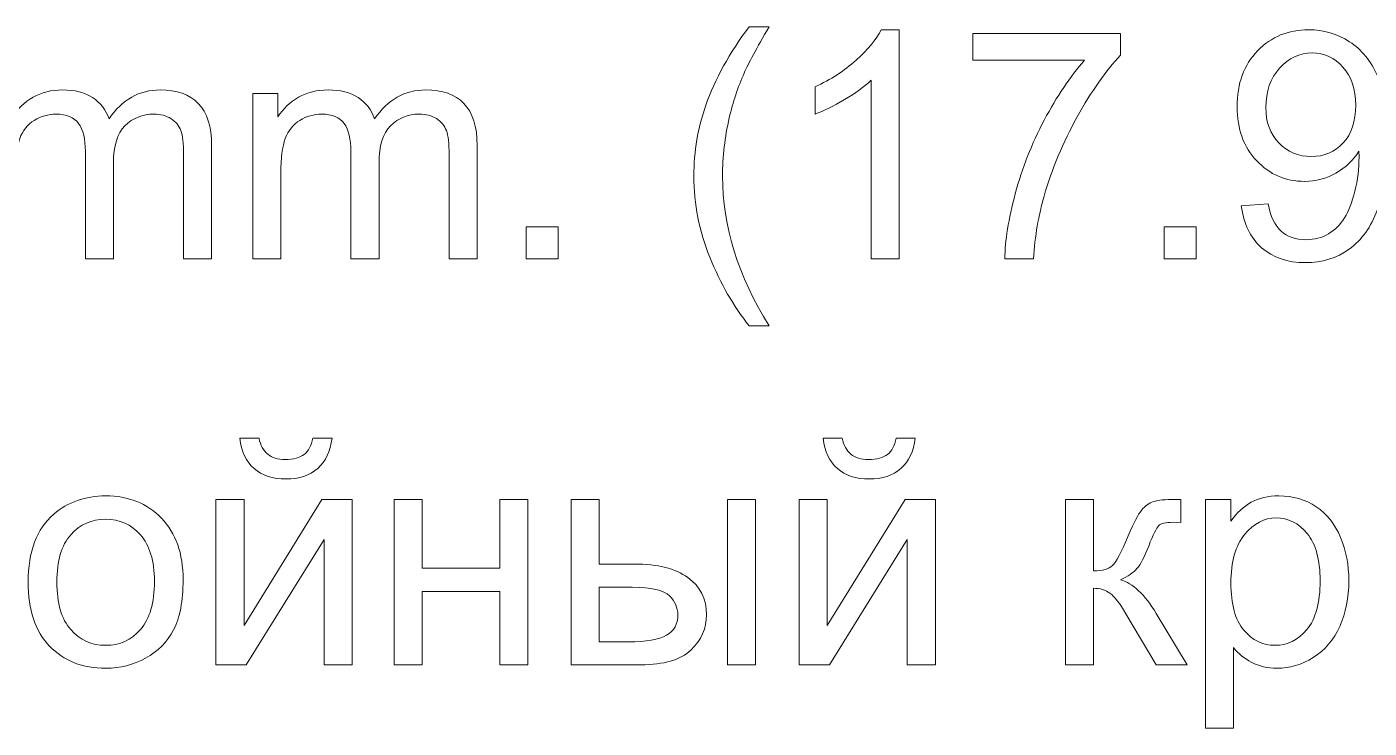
# Model space of a CAD drawing. Header units: millimetres. Extents: x -712 to 738, y -887 to 928.
# Drawn here: x -67.7 to 92.7, y 687.8 to 771.7 of the extents above; entities that cross this region are included whole.
import ezdxf

# ---------------------------------------------------------------- set-up
doc = ezdxf.new("R2010")
doc.units = ezdxf.units.MM
doc.header["$MEASUREMENT"] = 0
doc.layers.add('layer 1', color=7, linetype='Continuous')

msp = doc.modelspace()

# ---------------------------------------------------------------- linework, layer by layer
at = {"layer": 'layer 1', "color": 250, "lineweight": 9}
for points, knots in [([(18.5912, 735.9359), (16.7497, 738.2665), (15.1875, 740.9908), (13.9111, 744.1151), (13.9111, 744.1151), (12.6346, 747.2395), (11.9996, 750.4781), (11.9996, 753.8247), (11.9996, 753.8247), (11.9996, 756.7776), (12.4759, 759.6035), (13.4284, 762.3024), (13.4284, 762.3024), (14.5461, 765.4395), (16.267, 768.5638), (18.5912, 771.6755), (18.5912, 771.6755), (18.5912, 771.6755), (20.9917, 771.6755), (20.9917, 771.6755), (20.9917, 771.6755), (19.493, 769.0973), (18.496, 767.2557), (18.0134, 766.1507), (18.0134, 766.1507), (17.2577, 764.4425), (16.6607, 762.658), (16.2289, 760.7974), (16.2289, 760.7974), (15.6955, 758.4795), (15.4288, 756.149), (15.4288, 753.8057), (15.4288, 753.8057), (15.4288, 747.8427), (17.2831, 741.8861), (20.9917, 735.9359), (20.9917, 735.9359), (20.9917, 735.9359), (18.5912, 735.9359), (18.5912, 735.9359)], [0, 0, 0, 0, 0.09090909, 0.09090909, 0.09090909, 0.09090909, 0.18181818, 0.18181818, 0.18181818, 0.18181818, 0.27272727, 0.27272727, 0.27272727, 0.27272727, 0.36363636, 0.36363636, 0.36363636, 0.36363636, 0.45454545, 0.45454545, 0.45454545, 0.45454545, 0.54545455, 0.54545455, 0.54545455, 0.54545455, 0.63636364, 0.63636364, 0.63636364, 0.63636364, 0.72727273, 0.72727273, 0.72727273, 0.72727273, 0.81818182, 0.81818182, 0.81818182, 0.81818182, 1, 1, 1, 1]), ([(36.5372, 743.9373), (36.5372, 743.9373), (33.1842, 743.9373), (33.1842, 743.9373), (33.1842, 743.9373), (33.1842, 743.9373), (33.1842, 765.2871), (33.1842, 765.2871), (33.1842, 765.2871), (32.3777, 764.5123), (31.3172, 763.7439), (30.0091, 762.9756), (30.0091, 762.9756), (28.7009, 762.2072), (27.5198, 761.6293), (26.4783, 761.2483), (26.4783, 761.2483), (26.4783, 761.2483), (26.4783, 764.4869), (26.4783, 764.4869), (26.4783, 764.4869), (28.3516, 765.3633), (29.99, 766.4301), (31.3935, 767.6875), (31.3935, 767.6875), (32.7969, 768.9385), (33.7939, 770.1514), (34.3781, 771.3326), (34.3781, 771.3326), (34.3781, 771.3326), (36.5372, 771.3326), (36.5372, 771.3326), (36.5372, 771.3326), (36.5372, 771.3326), (36.5372, 743.9373), (36.5372, 743.9373)], [0, 0, 0, 0, 0.1, 0.1, 0.1, 0.1, 0.2, 0.2, 0.2, 0.2, 0.3, 0.3, 0.3, 0.3, 0.4, 0.4, 0.4, 0.4, 0.5, 0.5, 0.5, 0.5, 0.6, 0.6, 0.6, 0.6, 0.7, 0.7, 0.7, 0.7, 0.8, 0.8, 0.8, 0.8, 1, 1, 1, 1]), ([(45.3451, 767.6748), (45.3451, 767.6748), (45.3451, 770.8753), (45.3451, 770.8753), (45.3451, 770.8753), (45.3451, 770.8753), (62.9863, 770.8753), (62.9863, 770.8753), (62.9863, 770.8753), (62.9863, 770.8753), (62.9863, 768.2844), (62.9863, 768.2844), (62.9863, 768.2844), (61.2526, 766.4365), (59.5253, 763.9789), (57.8235, 760.9117), (57.8235, 760.9117), (56.1152, 757.8445), (54.8007, 754.6884), (53.8672, 751.4434), (53.8672, 751.4434), (53.2004, 749.1636), (52.7686, 746.6552), (52.5845, 743.9373), (52.5845, 743.9373), (52.5845, 743.9373), (49.1553, 743.9373), (49.1553, 743.9373), (49.1553, 743.9373), (49.1934, 746.0837), (49.6125, 748.681), (50.419, 751.7228), (50.419, 751.7228), (51.2255, 754.7709), (52.3749, 757.7048), (53.8799, 760.5307), (53.8799, 760.5307), (55.3849, 763.3566), (56.9852, 765.7379), (58.6808, 767.6748), (58.6808, 767.6748), (58.6808, 767.6748), (45.3451, 767.6748), (45.3451, 767.6748)], [0, 0, 0, 0, 0.08333333, 0.08333333, 0.08333333, 0.08333333, 0.16666667, 0.16666667, 0.16666667, 0.16666667, 0.25, 0.25, 0.25, 0.25, 0.33333333, 0.33333333, 0.33333333, 0.33333333, 0.41666667, 0.41666667, 0.41666667, 0.41666667, 0.5, 0.5, 0.5, 0.5, 0.58333333, 0.58333333, 0.58333333, 0.58333333, 0.66666667, 0.66666667, 0.66666667, 0.66666667, 0.75, 0.75, 0.75, 0.75, 0.83333333, 0.83333333, 0.83333333, 0.83333333, 1, 1, 1, 1]), ([(77.4269, 750.2622), (77.4269, 750.2622), (80.6275, 750.5289), (80.6275, 750.5289), (80.6275, 750.5289), (80.9005, 749.0176), (81.4213, 747.9253), (82.1896, 747.2458), (82.1896, 747.2458), (82.958, 746.5663), (83.9423, 746.2234), (85.1489, 746.2234), (85.1489, 746.2234), (86.1776, 746.2234), (87.0794, 746.4584), (87.8605, 746.9346), (87.8605, 746.9346), (88.6416, 747.4046), (89.2766, 748.0333), (89.7656, 748.827), (89.7656, 748.827), (90.2545, 749.6145), (90.6673, 750.6813), (91.0039, 752.0213), (91.0039, 752.0213), (91.3404, 753.3612), (91.5056, 754.7265), (91.5056, 756.1172), (91.5056, 756.1172), (91.5056, 756.2633), (91.4992, 756.4919), (91.4865, 756.7903), (91.4865, 756.7903), (90.8197, 755.7235), (89.9053, 754.8535), (88.7495, 754.1931), (88.7495, 754.1931), (87.5938, 753.5263), (86.3364, 753.1961), (84.9901, 753.1961), (84.9901, 753.1961), (82.7358, 753.1961), (80.8307, 754.0153), (79.2685, 755.6536), (79.2685, 755.6536), (77.7127, 757.2857), (76.9316, 759.4448), (76.9316, 762.1246), (76.9316, 762.1246), (76.9316, 764.8933), (77.7444, 767.116), (79.3765, 768.8051), (79.3765, 768.8051), (81.0021, 770.488), (83.0406, 771.3326), (85.4982, 771.3326), (85.4982, 771.3326), (87.2635, 771.3326), (88.8829, 770.8563), (90.3561, 769.8974), (90.3561, 769.8974), (91.8231, 768.9448), (92.9344, 767.5859), (93.6964, 765.8141), (93.6964, 765.8141), (94.4585, 764.0488), (94.8395, 761.4896), (94.8395, 758.143), (94.8395, 758.143), (94.8395, 754.6566), (94.4648, 751.8815), (93.7091, 749.8177), (93.7091, 749.8177), (92.9534, 747.7475), (91.8231, 746.179), (90.3307, 745.0994), (90.3307, 745.0994), (88.8384, 744.0199), (87.0921, 743.4801), (85.0854, 743.4801), (85.0854, 743.4801), (82.9517, 743.4801), (81.2117, 744.0707), (79.8591, 745.2582), (79.8591, 745.2582), (78.5128, 746.4457), (77.7, 748.1158), (77.4269, 750.2622)], [0, 0, 0, 0, 0.04347826, 0.04347826, 0.04347826, 0.04347826, 0.08695652, 0.08695652, 0.08695652, 0.08695652, 0.13043478, 0.13043478, 0.13043478, 0.13043478, 0.17391304, 0.17391304, 0.17391304, 0.17391304, 0.2173913, 0.2173913, 0.2173913, 0.2173913, 0.26086957, 0.26086957, 0.26086957, 0.26086957, 0.30434783, 0.30434783, 0.30434783, 0.30434783, 0.34782609, 0.34782609, 0.34782609, 0.34782609, 0.39130435, 0.39130435, 0.39130435, 0.39130435, 0.43478261, 0.43478261, 0.43478261, 0.43478261, 0.47826087, 0.47826087, 0.47826087, 0.47826087, 0.52173913, 0.52173913, 0.52173913, 0.52173913, 0.56521739, 0.56521739, 0.56521739, 0.56521739, 0.60869565, 0.60869565, 0.60869565, 0.60869565, 0.65217391, 0.65217391, 0.65217391, 0.65217391, 0.69565217, 0.69565217, 0.69565217, 0.69565217, 0.73913043, 0.73913043, 0.73913043, 0.73913043, 0.7826087, 0.7826087, 0.7826087, 0.7826087, 0.82608696, 0.82608696, 0.82608696, 0.82608696, 0.86956522, 0.86956522, 0.86956522, 0.86956522, 0.91304348, 0.91304348, 0.91304348, 0.91304348, 1, 1, 1, 1]), ([(91.1055, 762.2961), (91.1055, 764.2139), (90.5975, 765.7379), (89.5814, 766.8619), (89.5814, 766.8619), (88.5717, 767.986), (87.3397, 768.5511), (85.8919, 768.5511), (85.8919, 768.5511), (84.3932, 768.5511), (83.0977, 767.9478), (82.0055, 766.7349), (82.0055, 766.7349), (80.9069, 765.522), (80.3608, 763.9471), (80.3608, 762.0167), (80.3608, 762.0167), (80.3608, 760.283), (80.8815, 758.8732), (81.9166, 757.7937), (81.9166, 757.7937), (82.958, 756.7078), (84.2535, 756.168), (85.7966, 756.168), (85.7966, 756.168), (87.3461, 756.168), (88.6162, 756.7078), (89.6132, 757.7937), (89.6132, 757.7937), (90.6102, 758.8732), (91.1055, 760.3783), (91.1055, 762.2961)], [0, 0, 0, 0, 0.11111111, 0.11111111, 0.11111111, 0.11111111, 0.22222222, 0.22222222, 0.22222222, 0.22222222, 0.33333333, 0.33333333, 0.33333333, 0.33333333, 0.44444444, 0.44444444, 0.44444444, 0.44444444, 0.55555556, 0.55555556, 0.55555556, 0.55555556, 0.66666667, 0.66666667, 0.66666667, 0.66666667, 0.77777778, 0.77777778, 0.77777778, 0.77777778, 1, 1, 1, 1]), ([(-72.4597, 743.9373), (-72.4597, 743.9373), (-72.4597, 763.7122), (-72.4597, 763.7122), (-72.4597, 763.7122), (-72.4597, 763.7122), (-69.4496, 763.7122), (-69.4496, 763.7122), (-69.4496, 763.7122), (-69.4496, 763.7122), (-69.4496, 760.918), (-69.4496, 760.918), (-69.4496, 760.918), (-68.8336, 761.8833), (-68.0081, 762.6644), (-66.9794, 763.2486), (-66.9794, 763.2486), (-65.9506, 763.8392), (-64.7821, 764.1313), (-63.4676, 764.1313), (-63.4676, 764.1313), (-62.0071, 764.1313), (-60.8068, 763.8265), (-59.8733, 763.2232), (-59.8733, 763.2232), (-58.9398, 762.6136), (-58.2794, 761.769), (-57.8984, 760.6767), (-57.8984, 760.6767), (-56.3235, 762.9819), (-54.2851, 764.1313), (-51.7703, 764.1313), (-51.7703, 764.1313), (-49.8017, 764.1313), (-48.284, 763.5915), (-47.2299, 762.5056), (-47.2299, 762.5056), (-46.1694, 761.4197), (-45.6359, 759.7496), (-45.6359, 757.4952), (-45.6359, 757.4952), (-45.6359, 757.4952), (-45.6359, 743.9373), (-45.6359, 743.9373), (-45.6359, 743.9373), (-45.6359, 743.9373), (-48.9889, 743.9373), (-48.9889, 743.9373), (-48.9889, 743.9373), (-48.9889, 743.9373), (-48.9889, 756.3839), (-48.9889, 756.3839), (-48.9889, 756.3839), (-48.9889, 757.7175), (-49.1032, 758.6827), (-49.3191, 759.2733), (-49.3191, 759.2733), (-49.535, 759.8639), (-49.9287, 760.3338), (-50.5066, 760.6958), (-50.5066, 760.6958), (-51.0782, 761.0578), (-51.7513, 761.2356), (-52.5197, 761.2356), (-52.5197, 761.2356), (-53.9167, 761.2356), (-55.0725, 760.772), (-55.9933, 759.8512), (-55.9933, 759.8512), (-56.9141, 758.924), (-57.3713, 757.4444), (-57.3713, 755.4123), (-57.3713, 755.4123), (-57.3713, 755.4123), (-57.3713, 743.9373), (-57.3713, 743.9373), (-57.3713, 743.9373), (-57.3713, 743.9373), (-60.7243, 743.9373), (-60.7243, 743.9373), (-60.7243, 743.9373), (-60.7243, 743.9373), (-60.7243, 756.7713), (-60.7243, 756.7713), (-60.7243, 756.7713), (-60.7243, 758.2573), (-60.9974, 759.3749), (-61.5435, 760.1179), (-61.5435, 760.1179), (-62.0896, 760.8609), (-62.985, 761.2356), (-64.2233, 761.2356), (-64.2233, 761.2356), (-65.1632, 761.2356), (-66.0332, 760.9879), (-66.8333, 760.4926), (-66.8333, 760.4926), (-67.6334, 759.9973), (-68.2113, 759.2733), (-68.5733, 758.3144), (-68.5733, 758.3144), (-68.9289, 757.3619), (-69.1067, 755.9839), (-69.1067, 754.1867), (-69.1067, 754.1867), (-69.1067, 754.1867), (-69.1067, 743.9373), (-69.1067, 743.9373), (-69.1067, 743.9373), (-69.1067, 743.9373), (-72.4597, 743.9373), (-72.4597, 743.9373)], [0, 0, 0, 0, 0.03448276, 0.03448276, 0.03448276, 0.03448276, 0.06896552, 0.06896552, 0.06896552, 0.06896552, 0.10344828, 0.10344828, 0.10344828, 0.10344828, 0.13793103, 0.13793103, 0.13793103, 0.13793103, 0.17241379, 0.17241379, 0.17241379, 0.17241379, 0.20689655, 0.20689655, 0.20689655, 0.20689655, 0.24137931, 0.24137931, 0.24137931, 0.24137931, 0.27586207, 0.27586207, 0.27586207, 0.27586207, 0.31034483, 0.31034483, 0.31034483, 0.31034483, 0.34482759, 0.34482759, 0.34482759, 0.34482759, 0.37931034, 0.37931034, 0.37931034, 0.37931034, 0.4137931, 0.4137931, 0.4137931, 0.4137931, 0.44827586, 0.44827586, 0.44827586, 0.44827586, 0.48275862, 0.48275862, 0.48275862, 0.48275862, 0.51724138, 0.51724138, 0.51724138, 0.51724138, 0.55172414, 0.55172414, 0.55172414, 0.55172414, 0.5862069, 0.5862069, 0.5862069, 0.5862069, 0.62068966, 0.62068966, 0.62068966, 0.62068966, 0.65517241, 0.65517241, 0.65517241, 0.65517241, 0.68965517, 0.68965517, 0.68965517, 0.68965517, 0.72413793, 0.72413793, 0.72413793, 0.72413793, 0.75862069, 0.75862069, 0.75862069, 0.75862069, 0.79310345, 0.79310345, 0.79310345, 0.79310345, 0.82758621, 0.82758621, 0.82758621, 0.82758621, 0.86206897, 0.86206897, 0.86206897, 0.86206897, 0.89655172, 0.89655172, 0.89655172, 0.89655172, 0.93103448, 0.93103448, 0.93103448, 0.93103448, 1, 1, 1, 1]), ([(-40.7208, 743.9373), (-40.7208, 743.9373), (-40.7208, 763.7122), (-40.7208, 763.7122), (-40.7208, 763.7122), (-40.7208, 763.7122), (-37.7107, 763.7122), (-37.7107, 763.7122), (-37.7107, 763.7122), (-37.7107, 763.7122), (-37.7107, 760.918), (-37.7107, 760.918), (-37.7107, 760.918), (-37.0947, 761.8833), (-36.2692, 762.6644), (-35.2405, 763.2486), (-35.2405, 763.2486), (-34.2117, 763.8392), (-33.0432, 764.1313), (-31.7287, 764.1313), (-31.7287, 764.1313), (-30.2682, 764.1313), (-29.0679, 763.8265), (-28.1344, 763.2232), (-28.1344, 763.2232), (-27.2009, 762.6136), (-26.5405, 761.769), (-26.1595, 760.6767), (-26.1595, 760.6767), (-24.5846, 762.9819), (-22.5462, 764.1313), (-20.0314, 764.1313), (-20.0314, 764.1313), (-18.0628, 764.1313), (-16.5451, 763.5915), (-15.491, 762.5056), (-15.491, 762.5056), (-14.4305, 761.4197), (-13.897, 759.7496), (-13.897, 757.4952), (-13.897, 757.4952), (-13.897, 757.4952), (-13.897, 743.9373), (-13.897, 743.9373), (-13.897, 743.9373), (-13.897, 743.9373), (-17.25, 743.9373), (-17.25, 743.9373), (-17.25, 743.9373), (-17.25, 743.9373), (-17.25, 756.3839), (-17.25, 756.3839), (-17.25, 756.3839), (-17.25, 757.7175), (-17.3643, 758.6827), (-17.5802, 759.2733), (-17.5802, 759.2733), (-17.7961, 759.8639), (-18.1898, 760.3338), (-18.7677, 760.6958), (-18.7677, 760.6958), (-19.3393, 761.0578), (-20.0124, 761.2356), (-20.7808, 761.2356), (-20.7808, 761.2356), (-22.1778, 761.2356), (-23.3336, 760.772), (-24.2544, 759.8512), (-24.2544, 759.8512), (-25.1752, 758.924), (-25.6324, 757.4444), (-25.6324, 755.4123), (-25.6324, 755.4123), (-25.6324, 755.4123), (-25.6324, 743.9373), (-25.6324, 743.9373), (-25.6324, 743.9373), (-25.6324, 743.9373), (-28.9854, 743.9373), (-28.9854, 743.9373), (-28.9854, 743.9373), (-28.9854, 743.9373), (-28.9854, 756.7713), (-28.9854, 756.7713), (-28.9854, 756.7713), (-28.9854, 758.2573), (-29.2585, 759.3749), (-29.8046, 760.1179), (-29.8046, 760.1179), (-30.3507, 760.8609), (-31.2461, 761.2356), (-32.4844, 761.2356), (-32.4844, 761.2356), (-33.4243, 761.2356), (-34.2943, 760.9879), (-35.0944, 760.4926), (-35.0944, 760.4926), (-35.8945, 759.9973), (-36.4724, 759.2733), (-36.8344, 758.3144), (-36.8344, 758.3144), (-37.19, 757.3619), (-37.3678, 755.9839), (-37.3678, 754.1867), (-37.3678, 754.1867), (-37.3678, 754.1867), (-37.3678, 743.9373), (-37.3678, 743.9373), (-37.3678, 743.9373), (-37.3678, 743.9373), (-40.7208, 743.9373), (-40.7208, 743.9373)], [0, 0, 0, 0, 0.03448276, 0.03448276, 0.03448276, 0.03448276, 0.06896552, 0.06896552, 0.06896552, 0.06896552, 0.10344828, 0.10344828, 0.10344828, 0.10344828, 0.13793103, 0.13793103, 0.13793103, 0.13793103, 0.17241379, 0.17241379, 0.17241379, 0.17241379, 0.20689655, 0.20689655, 0.20689655, 0.20689655, 0.24137931, 0.24137931, 0.24137931, 0.24137931, 0.27586207, 0.27586207, 0.27586207, 0.27586207, 0.31034483, 0.31034483, 0.31034483, 0.31034483, 0.34482759, 0.34482759, 0.34482759, 0.34482759, 0.37931034, 0.37931034, 0.37931034, 0.37931034, 0.4137931, 0.4137931, 0.4137931, 0.4137931, 0.44827586, 0.44827586, 0.44827586, 0.44827586, 0.48275862, 0.48275862, 0.48275862, 0.48275862, 0.51724138, 0.51724138, 0.51724138, 0.51724138, 0.55172414, 0.55172414, 0.55172414, 0.55172414, 0.5862069, 0.5862069, 0.5862069, 0.5862069, 0.62068966, 0.62068966, 0.62068966, 0.62068966, 0.65517241, 0.65517241, 0.65517241, 0.65517241, 0.68965517, 0.68965517, 0.68965517, 0.68965517, 0.72413793, 0.72413793, 0.72413793, 0.72413793, 0.75862069, 0.75862069, 0.75862069, 0.75862069, 0.79310345, 0.79310345, 0.79310345, 0.79310345, 0.82758621, 0.82758621, 0.82758621, 0.82758621, 0.86206897, 0.86206897, 0.86206897, 0.86206897, 0.89655172, 0.89655172, 0.89655172, 0.89655172, 0.93103448, 0.93103448, 0.93103448, 0.93103448, 1, 1, 1, 1]), ([(-8.0293, 743.9373), (-8.0293, 743.9373), (-8.0293, 747.7475), (-8.0293, 747.7475), (-8.0293, 747.7475), (-8.0293, 747.7475), (-4.2191, 747.7475), (-4.2191, 747.7475), (-4.2191, 747.7475), (-4.2191, 747.7475), (-4.2191, 743.9373), (-4.2191, 743.9373), (-4.2191, 743.9373), (-4.2191, 743.9373), (-8.0293, 743.9373), (-8.0293, 743.9373)], [0, 0, 0, 0, 0.2, 0.2, 0.2, 0.2, 0.4, 0.4, 0.4, 0.4, 0.6, 0.6, 0.6, 0.6, 1, 1, 1, 1]), ([(68.2126, 743.9373), (68.2126, 743.9373), (68.2126, 747.7475), (68.2126, 747.7475), (68.2126, 747.7475), (68.2126, 747.7475), (72.0228, 747.7475), (72.0228, 747.7475), (72.0228, 747.7475), (72.0228, 747.7475), (72.0228, 743.9373), (72.0228, 743.9373), (72.0228, 743.9373), (72.0228, 743.9373), (68.2126, 743.9373), (68.2126, 743.9373)], [0, 0, 0, 0, 0.2, 0.2, 0.2, 0.2, 0.4, 0.4, 0.4, 0.4, 0.6, 0.6, 0.6, 0.6, 1, 1, 1, 1]), ([(-33.5354, 722.4841), (-33.5354, 722.4841), (-31.2493, 722.4841), (-31.2493, 722.4841), (-31.2493, 722.4841), (-31.4334, 720.9155), (-32.005, 719.709), (-32.9575, 718.8707), (-32.9575, 718.8707), (-33.9101, 718.0261), (-35.1738, 717.607), (-36.755, 717.607), (-36.755, 717.607), (-38.3426, 717.607), (-39.6126, 718.0261), (-40.5588, 718.858), (-40.5588, 718.858), (-41.505, 719.6963), (-42.0766, 720.9028), (-42.2607, 722.4841), (-42.2607, 722.4841), (-42.2607, 722.4841), (-39.9746, 722.4841), (-39.9746, 722.4841), (-39.9746, 722.4841), (-39.8032, 721.6268), (-39.4539, 720.9854), (-38.9395, 720.5663), (-38.9395, 720.5663), (-38.4251, 720.1408), (-37.7266, 719.9312), (-36.8566, 719.9312), (-36.8566, 719.9312), (-35.8469, 719.9312), (-35.0849, 720.1344), (-34.5705, 720.5472), (-34.5705, 720.5472), (-34.0561, 720.9536), (-33.7069, 721.6014), (-33.5354, 722.4841)], [0, 0, 0, 0, 0.09090909, 0.09090909, 0.09090909, 0.09090909, 0.18181818, 0.18181818, 0.18181818, 0.18181818, 0.27272727, 0.27272727, 0.27272727, 0.27272727, 0.36363636, 0.36363636, 0.36363636, 0.36363636, 0.45454545, 0.45454545, 0.45454545, 0.45454545, 0.54545455, 0.54545455, 0.54545455, 0.54545455, 0.63636364, 0.63636364, 0.63636364, 0.63636364, 0.72727273, 0.72727273, 0.72727273, 0.72727273, 0.81818182, 0.81818182, 0.81818182, 0.81818182, 1, 1, 1, 1]), ([(36.1784, 722.4841), (36.1784, 722.4841), (38.4645, 722.4841), (38.4645, 722.4841), (38.4645, 722.4841), (38.2804, 720.9155), (37.7088, 719.709), (36.7563, 718.8707), (36.7563, 718.8707), (35.8037, 718.0261), (34.54, 717.607), (32.9588, 717.607), (32.9588, 717.607), (31.3712, 717.607), (30.1012, 718.0261), (29.155, 718.858), (29.155, 718.858), (28.2088, 719.6963), (27.6372, 720.9028), (27.4531, 722.4841), (27.4531, 722.4841), (27.4531, 722.4841), (29.7392, 722.4841), (29.7392, 722.4841), (29.7392, 722.4841), (29.9106, 721.6268), (30.2599, 720.9854), (30.7743, 720.5663), (30.7743, 720.5663), (31.2887, 720.1408), (31.9872, 719.9312), (32.8572, 719.9312), (32.8572, 719.9312), (33.8669, 719.9312), (34.6289, 720.1344), (35.1433, 720.5472), (35.1433, 720.5472), (35.6577, 720.9536), (36.0069, 721.6014), (36.1784, 722.4841)], [0, 0, 0, 0, 0.09090909, 0.09090909, 0.09090909, 0.09090909, 0.18181818, 0.18181818, 0.18181818, 0.18181818, 0.27272727, 0.27272727, 0.27272727, 0.27272727, 0.36363636, 0.36363636, 0.36363636, 0.36363636, 0.45454545, 0.45454545, 0.45454545, 0.45454545, 0.54545455, 0.54545455, 0.54545455, 0.54545455, 0.63636364, 0.63636364, 0.63636364, 0.63636364, 0.72727273, 0.72727273, 0.72727273, 0.72727273, 0.81818182, 0.81818182, 0.81818182, 0.81818182, 1, 1, 1, 1]), ([(-67.5667, 705.281), (-67.5667, 708.9325), (-66.5507, 711.6377), (-64.5122, 713.3967), (-64.5122, 713.3967), (-62.8167, 714.8573), (-60.7401, 715.5876), (-58.2953, 715.5876), (-58.2953, 715.5876), (-55.5837, 715.5876), (-53.3611, 714.6986), (-51.6338, 712.9205), (-51.6338, 712.9205), (-49.9129, 711.1487), (-49.0492, 708.6912), (-49.0492, 705.5605), (-49.0492, 705.5605), (-49.0492, 703.0203), (-49.4302, 701.0263), (-50.1923, 699.5721), (-50.1923, 699.5721), (-50.9543, 698.1179), (-52.0656, 696.9875), (-53.5262, 696.181), (-53.5262, 696.181), (-54.9804, 695.3745), (-56.5743, 694.9745), (-58.2953, 694.9745), (-58.2953, 694.9745), (-61.064, 694.9745), (-63.2993, 695.8572), (-65.0076, 697.6289), (-65.0076, 697.6289), (-66.7158, 699.4007), (-67.5667, 701.9535), (-67.5667, 705.281)], [0, 0, 0, 0, 0.1, 0.1, 0.1, 0.1, 0.2, 0.2, 0.2, 0.2, 0.3, 0.3, 0.3, 0.3, 0.4, 0.4, 0.4, 0.4, 0.5, 0.5, 0.5, 0.5, 0.6, 0.6, 0.6, 0.6, 0.7, 0.7, 0.7, 0.7, 0.8, 0.8, 0.8, 0.8, 1, 1, 1, 1]), ([(73.1373, 687.8113), (73.1373, 687.8113), (73.1373, 715.1685), (73.1373, 715.1685), (73.1373, 715.1685), (73.1373, 715.1685), (76.1855, 715.1685), (76.1855, 715.1685), (76.1855, 715.1685), (76.1855, 715.1685), (76.1855, 712.5712), (76.1855, 712.5712), (76.1855, 712.5712), (76.9031, 713.5746), (77.7159, 714.3302), (78.624, 714.8319), (78.624, 714.8319), (79.5257, 715.3336), (80.6243, 715.5876), (81.9135, 715.5876), (81.9135, 715.5876), (83.6026, 715.5876), (85.0886, 715.1558), (86.3777, 714.2858), (86.3777, 714.2858), (87.6669, 713.4221), (88.6384, 712.1965), (89.2989, 710.6217), (89.2989, 710.6217), (89.953, 709.0404), (90.2832, 707.3131), (90.2832, 705.4271), (90.2832, 705.4271), (90.2832, 703.4141), (89.9212, 701.5979), (89.1973, 699.9785), (89.1973, 699.9785), (88.4733, 698.3655), (87.4192, 697.1272), (86.0348, 696.2636), (86.0348, 696.2636), (84.6568, 695.4063), (83.2026, 694.9745), (81.6785, 694.9745), (81.6785, 694.9745), (80.5608, 694.9745), (79.5575, 695.2094), (78.6748, 695.6794), (78.6748, 695.6794), (77.7858, 696.1493), (77.0618, 696.7399), (76.4903, 697.4575), (76.4903, 697.4575), (76.4903, 697.4575), (76.4903, 687.8113), (76.4903, 687.8113), (76.4903, 687.8113), (76.4903, 687.8113), (73.1373, 687.8113), (73.1373, 687.8113)], [0, 0, 0, 0, 0.0625, 0.0625, 0.0625, 0.0625, 0.125, 0.125, 0.125, 0.125, 0.1875, 0.1875, 0.1875, 0.1875, 0.25, 0.25, 0.25, 0.25, 0.3125, 0.3125, 0.3125, 0.3125, 0.375, 0.375, 0.375, 0.375, 0.4375, 0.4375, 0.4375, 0.4375, 0.5, 0.5, 0.5, 0.5, 0.5625, 0.5625, 0.5625, 0.5625, 0.625, 0.625, 0.625, 0.625, 0.6875, 0.6875, 0.6875, 0.6875, 0.75, 0.75, 0.75, 0.75, 0.8125, 0.8125, 0.8125, 0.8125, 0.875, 0.875, 0.875, 0.875, 1, 1, 1, 1]), ([(-45.1184, 715.1685), (-45.1184, 715.1685), (-41.7654, 715.1685), (-41.7654, 715.1685), (-41.7654, 715.1685), (-41.7654, 715.1685), (-41.7654, 700.0865), (-41.7654, 700.0865), (-41.7654, 700.0865), (-41.7654, 700.0865), (-32.4495, 715.1685), (-32.4495, 715.1685), (-32.4495, 715.1685), (-32.4495, 715.1685), (-28.8489, 715.1685), (-28.8489, 715.1685), (-28.8489, 715.1685), (-28.8489, 715.1685), (-28.8489, 695.3936), (-28.8489, 695.3936), (-28.8489, 695.3936), (-28.8489, 695.3936), (-32.2018, 695.3936), (-32.2018, 695.3936), (-32.2018, 695.3936), (-32.2018, 695.3936), (-32.2018, 710.3803), (-32.2018, 710.3803), (-32.2018, 710.3803), (-32.2018, 710.3803), (-41.505, 695.3936), (-41.505, 695.3936), (-41.505, 695.3936), (-41.505, 695.3936), (-45.1184, 695.3936), (-45.1184, 695.3936), (-45.1184, 695.3936), (-45.1184, 695.3936), (-45.1184, 715.1685), (-45.1184, 715.1685)], [0, 0, 0, 0, 0.09090909, 0.09090909, 0.09090909, 0.09090909, 0.18181818, 0.18181818, 0.18181818, 0.18181818, 0.27272727, 0.27272727, 0.27272727, 0.27272727, 0.36363636, 0.36363636, 0.36363636, 0.36363636, 0.45454545, 0.45454545, 0.45454545, 0.45454545, 0.54545455, 0.54545455, 0.54545455, 0.54545455, 0.63636364, 0.63636364, 0.63636364, 0.63636364, 0.72727273, 0.72727273, 0.72727273, 0.72727273, 0.81818182, 0.81818182, 0.81818182, 0.81818182, 1, 1, 1, 1]), ([(-23.8321, 715.1685), (-23.8321, 715.1685), (-20.4791, 715.1685), (-20.4791, 715.1685), (-20.4791, 715.1685), (-20.4791, 715.1685), (-20.4791, 706.9385), (-20.4791, 706.9385), (-20.4791, 706.9385), (-20.4791, 706.9385), (-11.1822, 706.9385), (-11.1822, 706.9385), (-11.1822, 706.9385), (-11.1822, 706.9385), (-11.1822, 715.1685), (-11.1822, 715.1685), (-11.1822, 715.1685), (-11.1822, 715.1685), (-7.8293, 715.1685), (-7.8293, 715.1685), (-7.8293, 715.1685), (-7.8293, 715.1685), (-7.8293, 695.3936), (-7.8293, 695.3936), (-7.8293, 695.3936), (-7.8293, 695.3936), (-11.1822, 695.3936), (-11.1822, 695.3936), (-11.1822, 695.3936), (-11.1822, 695.3936), (-11.1822, 704.157), (-11.1822, 704.157), (-11.1822, 704.157), (-11.1822, 704.157), (-20.4791, 704.157), (-20.4791, 704.157), (-20.4791, 704.157), (-20.4791, 704.157), (-20.4791, 695.3936), (-20.4791, 695.3936), (-20.4791, 695.3936), (-20.4791, 695.3936), (-23.8321, 695.3936), (-23.8321, 695.3936), (-23.8321, 695.3936), (-23.8321, 695.3936), (-23.8321, 715.1685), (-23.8321, 715.1685)], [0, 0, 0, 0, 0.07692308, 0.07692308, 0.07692308, 0.07692308, 0.15384615, 0.15384615, 0.15384615, 0.15384615, 0.23076923, 0.23076923, 0.23076923, 0.23076923, 0.30769231, 0.30769231, 0.30769231, 0.30769231, 0.38461538, 0.38461538, 0.38461538, 0.38461538, 0.46153846, 0.46153846, 0.46153846, 0.46153846, 0.53846154, 0.53846154, 0.53846154, 0.53846154, 0.61538462, 0.61538462, 0.61538462, 0.61538462, 0.69230769, 0.69230769, 0.69230769, 0.69230769, 0.76923077, 0.76923077, 0.76923077, 0.76923077, 0.84615385, 0.84615385, 0.84615385, 0.84615385, 1, 1, 1, 1]), ([(-2.6792, 715.1685), (-2.6792, 715.1685), (0.6738, 715.1685), (0.6738, 715.1685), (0.6738, 715.1685), (0.6738, 715.1685), (0.6738, 707.4338), (0.6738, 707.4338), (0.6738, 707.4338), (0.6738, 707.4338), (4.9031, 707.4338), (4.9031, 707.4338), (4.9031, 707.4338), (7.6655, 707.4338), (9.7865, 706.9004), (11.2788, 705.8272), (11.2788, 705.8272), (12.7712, 704.754), (13.5141, 703.2743), (13.5141, 701.3883), (13.5141, 701.3883), (13.5141, 699.7372), (12.8918, 698.3274), (11.6471, 697.1526), (11.6471, 697.1526), (10.4025, 695.9778), (8.4148, 695.3936), (5.6778, 695.3936), (5.6778, 695.3936), (5.6778, 695.3936), (-2.6792, 695.3936), (-2.6792, 695.3936), (-2.6792, 695.3936), (-2.6792, 695.3936), (-2.6792, 715.1685), (-2.6792, 715.1685)], [0, 0, 0, 0, 0.1, 0.1, 0.1, 0.1, 0.2, 0.2, 0.2, 0.2, 0.3, 0.3, 0.3, 0.3, 0.4, 0.4, 0.4, 0.4, 0.5, 0.5, 0.5, 0.5, 0.6, 0.6, 0.6, 0.6, 0.7, 0.7, 0.7, 0.7, 0.8, 0.8, 0.8, 0.8, 1, 1, 1, 1]), ([(16.0289, 715.1685), (16.0289, 715.1685), (19.3818, 715.1685), (19.3818, 715.1685), (19.3818, 715.1685), (19.3818, 715.1685), (19.3818, 695.3936), (19.3818, 695.3936), (19.3818, 695.3936), (19.3818, 695.3936), (16.0289, 695.3936), (16.0289, 695.3936), (16.0289, 695.3936), (16.0289, 695.3936), (16.0289, 715.1685), (16.0289, 715.1685)], [0, 0, 0, 0, 0.2, 0.2, 0.2, 0.2, 0.4, 0.4, 0.4, 0.4, 0.6, 0.6, 0.6, 0.6, 1, 1, 1, 1]), ([(24.5954, 715.1685), (24.5954, 715.1685), (27.9484, 715.1685), (27.9484, 715.1685), (27.9484, 715.1685), (27.9484, 715.1685), (27.9484, 700.0865), (27.9484, 700.0865), (27.9484, 700.0865), (27.9484, 700.0865), (37.2643, 715.1685), (37.2643, 715.1685), (37.2643, 715.1685), (37.2643, 715.1685), (40.8649, 715.1685), (40.8649, 715.1685), (40.8649, 715.1685), (40.8649, 715.1685), (40.8649, 695.3936), (40.8649, 695.3936), (40.8649, 695.3936), (40.8649, 695.3936), (37.512, 695.3936), (37.512, 695.3936), (37.512, 695.3936), (37.512, 695.3936), (37.512, 710.3803), (37.512, 710.3803), (37.512, 710.3803), (37.512, 710.3803), (28.2088, 695.3936), (28.2088, 695.3936), (28.2088, 695.3936), (28.2088, 695.3936), (24.5954, 695.3936), (24.5954, 695.3936), (24.5954, 695.3936), (24.5954, 695.3936), (24.5954, 715.1685), (24.5954, 715.1685)], [0, 0, 0, 0, 0.09090909, 0.09090909, 0.09090909, 0.09090909, 0.18181818, 0.18181818, 0.18181818, 0.18181818, 0.27272727, 0.27272727, 0.27272727, 0.27272727, 0.36363636, 0.36363636, 0.36363636, 0.36363636, 0.45454545, 0.45454545, 0.45454545, 0.45454545, 0.54545455, 0.54545455, 0.54545455, 0.54545455, 0.63636364, 0.63636364, 0.63636364, 0.63636364, 0.72727273, 0.72727273, 0.72727273, 0.72727273, 0.81818182, 0.81818182, 0.81818182, 0.81818182, 1, 1, 1, 1]), ([(56.4296, 715.1685), (56.4296, 715.1685), (59.7826, 715.1685), (59.7826, 715.1685), (59.7826, 715.1685), (59.7826, 715.1685), (59.7826, 706.6337), (59.7826, 706.6337), (59.7826, 706.6337), (60.8494, 706.6337), (61.5988, 706.8369), (62.0306, 707.2496), (62.0306, 707.2496), (62.4561, 707.6561), (63.0848, 708.8436), (63.923, 710.8185), (63.923, 710.8185), (64.5834, 712.3807), (65.1169, 713.4094), (65.5233, 713.9048), (65.5233, 713.9048), (65.936, 714.4001), (66.406, 714.7367), (66.9394, 714.9081), (66.9394, 714.9081), (67.4792, 715.0796), (68.3365, 715.1685), (69.5113, 715.1685), (69.5113, 715.1685), (69.5113, 715.1685), (70.1844, 715.1685), (70.1844, 715.1685), (70.1844, 715.1685), (70.1844, 715.1685), (70.1844, 712.4061), (70.1844, 712.4061), (70.1844, 712.4061), (70.1844, 712.4061), (69.2509, 712.4252), (69.2509, 712.4252), (69.2509, 712.4252), (68.3682, 712.4252), (67.803, 712.2918), (67.5554, 712.0314), (67.5554, 712.0314), (67.295, 711.7584), (66.8949, 710.9455), (66.3615, 709.5929), (66.3615, 709.5929), (65.8535, 708.2974), (65.3899, 707.402), (64.9644, 706.9067), (64.9644, 706.9067), (64.5453, 706.4114), (63.8912, 705.9605), (63.0086, 705.5478), (63.0086, 705.5478), (64.4501, 705.1604), (65.8725, 703.8205), (67.2696, 701.5217), (67.2696, 701.5217), (67.2696, 701.5217), (70.9464, 695.3936), (70.9464, 695.3936), (70.9464, 695.3936), (70.9464, 695.3936), (67.2633, 695.3936), (67.2633, 695.3936), (67.2633, 695.3936), (67.2633, 695.3936), (63.6372, 701.5026), (63.6372, 701.5026), (63.6372, 701.5026), (62.9069, 702.7409), (62.2719, 703.5538), (61.7321, 703.9475), (61.7321, 703.9475), (61.186, 704.3412), (60.5383, 704.5381), (59.7826, 704.5381), (59.7826, 704.5381), (59.7826, 704.5381), (59.7826, 695.3936), (59.7826, 695.3936), (59.7826, 695.3936), (59.7826, 695.3936), (56.4296, 695.3936), (56.4296, 695.3936), (56.4296, 695.3936), (56.4296, 695.3936), (56.4296, 715.1685), (56.4296, 715.1685)], [0, 0, 0, 0, 0.04166667, 0.04166667, 0.04166667, 0.04166667, 0.08333333, 0.08333333, 0.08333333, 0.08333333, 0.125, 0.125, 0.125, 0.125, 0.16666667, 0.16666667, 0.16666667, 0.16666667, 0.20833333, 0.20833333, 0.20833333, 0.20833333, 0.25, 0.25, 0.25, 0.25, 0.29166667, 0.29166667, 0.29166667, 0.29166667, 0.33333333, 0.33333333, 0.33333333, 0.33333333, 0.375, 0.375, 0.375, 0.375, 0.41666667, 0.41666667, 0.41666667, 0.41666667, 0.45833333, 0.45833333, 0.45833333, 0.45833333, 0.5, 0.5, 0.5, 0.5, 0.54166667, 0.54166667, 0.54166667, 0.54166667, 0.58333333, 0.58333333, 0.58333333, 0.58333333, 0.625, 0.625, 0.625, 0.625, 0.66666667, 0.66666667, 0.66666667, 0.66666667, 0.70833333, 0.70833333, 0.70833333, 0.70833333, 0.75, 0.75, 0.75, 0.75, 0.79166667, 0.79166667, 0.79166667, 0.79166667, 0.83333333, 0.83333333, 0.83333333, 0.83333333, 0.875, 0.875, 0.875, 0.875, 0.91666667, 0.91666667, 0.91666667, 0.91666667, 1, 1, 1, 1]), ([(-64.1376, 705.2747), (-64.1376, 702.7473), (-63.5851, 700.8549), (-62.4801, 699.6039), (-62.4801, 699.6039), (-61.3688, 698.3465), (-59.9781, 697.7178), (-58.2953, 697.7178), (-58.2953, 697.7178), (-56.6315, 697.7178), (-55.2471, 698.3465), (-54.1358, 699.6102), (-54.1358, 699.6102), (-53.0309, 700.8739), (-52.4784, 702.7981), (-52.4784, 705.3826), (-52.4784, 705.3826), (-52.4784, 707.8212), (-53.0372, 709.6691), (-54.1485, 710.9201), (-54.1485, 710.9201), (-55.2598, 712.1775), (-56.6442, 712.8062), (-58.2953, 712.8062), (-58.2953, 712.8062), (-59.9781, 712.8062), (-61.3688, 712.1838), (-62.4801, 710.9328), (-62.4801, 710.9328), (-63.5851, 709.6818), (-64.1376, 707.7958), (-64.1376, 705.2747)], [0, 0, 0, 0, 0.11111111, 0.11111111, 0.11111111, 0.11111111, 0.22222222, 0.22222222, 0.22222222, 0.22222222, 0.33333333, 0.33333333, 0.33333333, 0.33333333, 0.44444444, 0.44444444, 0.44444444, 0.44444444, 0.55555556, 0.55555556, 0.55555556, 0.55555556, 0.66666667, 0.66666667, 0.66666667, 0.66666667, 0.77777778, 0.77777778, 0.77777778, 0.77777778, 1, 1, 1, 1]), ([(76.1855, 705.1604), (76.1855, 702.6266), (76.6999, 700.7533), (77.7223, 699.5404), (77.7223, 699.5404), (78.751, 698.3274), (79.9957, 697.7178), (81.4562, 697.7178), (81.4562, 697.7178), (82.9422, 697.7178), (84.2123, 698.3465), (85.2664, 699.6039), (85.2664, 699.6039), (86.3269, 700.8612), (86.854, 702.8044), (86.854, 705.4398), (86.854, 705.4398), (86.854, 707.9545), (86.3396, 709.8342), (85.3045, 711.0852), (85.3045, 711.0852), (84.2694, 712.3362), (83.0375, 712.9586), (81.6023, 712.9586), (81.6023, 712.9586), (80.1798, 712.9586), (78.9225, 712.2918), (77.8302, 710.9646), (77.8302, 710.9646), (76.7316, 709.631), (76.1855, 707.7005), (76.1855, 705.1604)], [0, 0, 0, 0, 0.11111111, 0.11111111, 0.11111111, 0.11111111, 0.22222222, 0.22222222, 0.22222222, 0.22222222, 0.33333333, 0.33333333, 0.33333333, 0.33333333, 0.44444444, 0.44444444, 0.44444444, 0.44444444, 0.55555556, 0.55555556, 0.55555556, 0.55555556, 0.66666667, 0.66666667, 0.66666667, 0.66666667, 0.77777778, 0.77777778, 0.77777778, 0.77777778, 1, 1, 1, 1]), ([(0.6738, 698.1369), (0.6738, 698.1369), (4.1919, 698.1369), (4.1919, 698.1369), (4.1919, 698.1369), (6.3065, 698.1369), (7.8243, 698.3973), (8.726, 698.918), (8.726, 698.918), (9.6341, 699.4388), (10.085, 700.2516), (10.085, 701.3565), (10.085, 701.3565), (10.085, 702.2138), (9.7484, 702.9759), (9.0816, 703.649), (9.0816, 703.649), (8.4085, 704.3158), (6.9289, 704.6524), (4.6364, 704.6524), (4.6364, 704.6524), (4.6364, 704.6524), (0.6738, 704.6524), (0.6738, 704.6524), (0.6738, 704.6524), (0.6738, 704.6524), (0.6738, 698.1369), (0.6738, 698.1369)], [0, 0, 0, 0, 0.125, 0.125, 0.125, 0.125, 0.25, 0.25, 0.25, 0.25, 0.375, 0.375, 0.375, 0.375, 0.5, 0.5, 0.5, 0.5, 0.625, 0.625, 0.625, 0.625, 0.75, 0.75, 0.75, 0.75, 1, 1, 1, 1])]:
    msp.add_open_spline(points, degree=3, knots=knots, dxfattribs=at)

doc.saveas('drawing.dxf')
